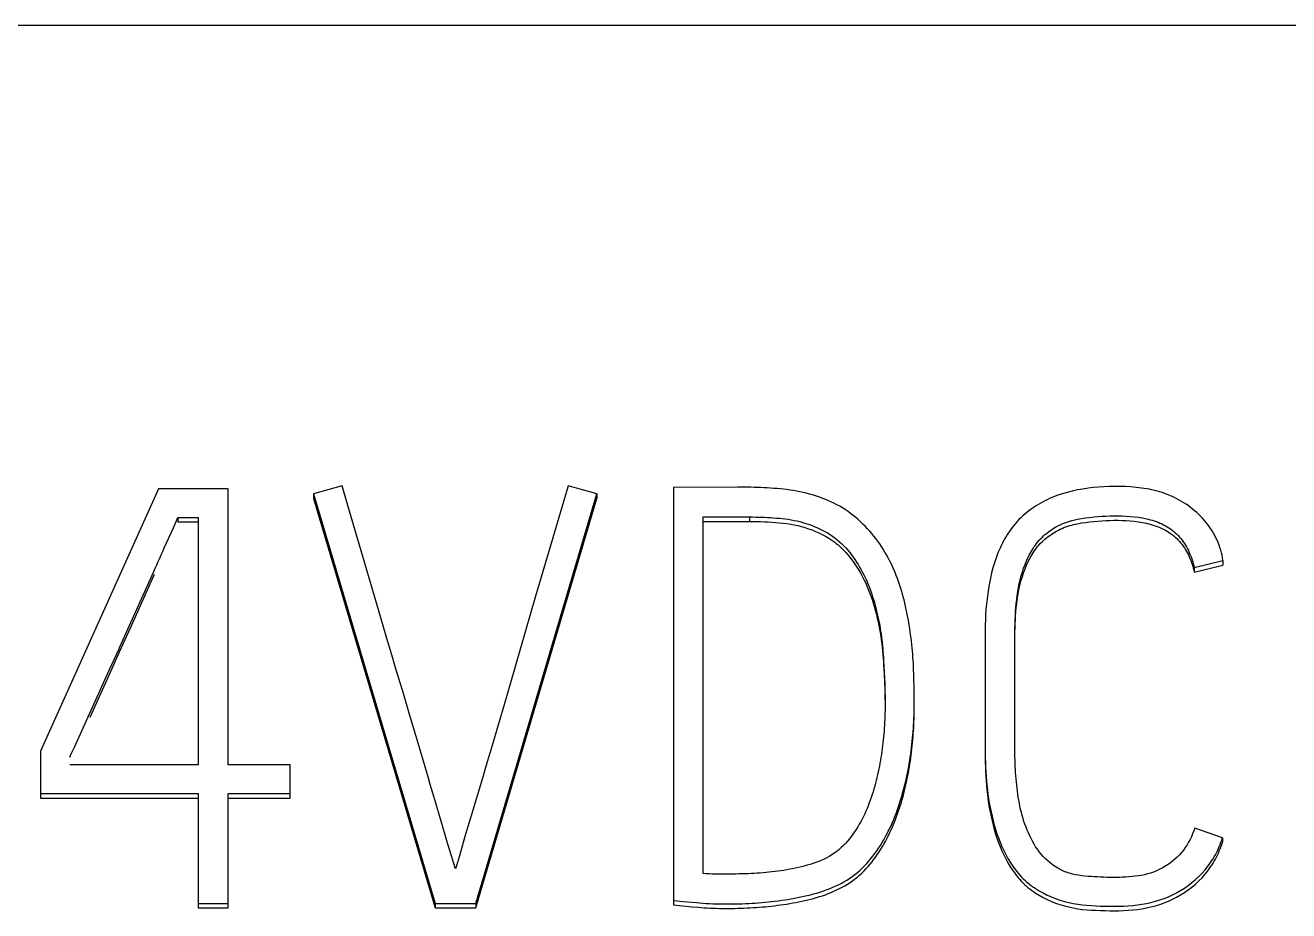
# Model space of a CAD drawing. Extents: x 0 to 594, y 0 to 420.
# Drawn here: x 159.779 to 163.376, y 361.096 to 363.617 of the extents above; entities that cross this region are included whole.
import ezdxf

# ---------------------------------------------------------------- set-up
doc = ezdxf.new("R2010")
doc.units = 0
doc.header["$LTSCALE"] = 32.67
doc.layers.add('20000_FRONT_O', color=7, linetype='CONTINUOUS')
doc.layers.add('20500_FRONT_O_LABELING', color=7, linetype='CONTINUOUS')

msp = doc.modelspace()

# ---------------------------------------------------------------- linework, layer by layer
at = {"layer": '20000_FRONT_O', "color": 7, "linetype": 'CONTINUOUS'}
msp.add_line((149.5696, 363.617), (174.3696, 363.617), dxfattribs=at)
at = {"layer": '20500_FRONT_O_LABELING', "color": 7, "linetype": 'CONTINUOUS'}
for p, q in [((160.1582, 362.2971), (159.822, 361.5504)), ((160.3562, 362.2971), (160.1582, 362.2971)), ((160.3562, 361.5111), (160.3562, 362.2971)), ((160.6808, 362.3053), (160.5992, 362.2824)), ((160.697, 362.2498), (160.6808, 362.3053)), ((161.3249, 362.3053), (161.2808, 362.1576)), ((161.4064, 362.2824), (161.3249, 362.3053)), ((161.8075, 362.302), (161.6245, 362.3004)), ((161.6245, 362.3004), (161.6245, 361.112)), ((160.5992, 362.2824), (160.5992, 362.2697)), ((160.5992, 362.2824), (160.9454, 361.1165)), ((160.5992, 362.2697), (160.9454, 361.1038)), ((160.7733, 361.9909), (160.697, 362.2498)), ((161.0619, 361.1165), (161.4064, 362.2824)), ((161.0619, 361.1038), (161.4064, 362.2697)), ((161.4064, 362.2824), (161.4064, 362.2697)), ((160.2003, 362.1863), (160.2131, 362.2152)), ((160.2131, 362.2152), (160.2131, 362.2025)), ((160.2131, 362.2152), (160.2713, 362.2152)), ((160.2713, 362.2152), (160.2713, 361.5111)), ((161.7093, 361.2016), (161.7093, 362.2169)), ((161.8408, 362.2169), (161.8408, 362.2042)), ((160.2131, 362.2025), (160.2713, 362.2025)), ((161.7093, 362.2042), (161.8408, 362.2042)), ((161.2808, 362.1576), (161.2317, 361.9912)), ((163.1074, 362.0728), (163.189, 362.0924)), ((163.1074, 362.0601), (163.189, 362.0797)), ((163.1074, 362.0728), (163.1074, 362.0601)), ((163.189, 362.0924), (163.189, 362.0797)), ((160.079, 361.9027), (160.1469, 362.054)), ((160.0796, 361.9167), (160.1444, 362.0611)), ((160.8113, 361.8614), (160.7733, 361.9909)), ((161.2317, 361.9912), (161.1885, 361.8433)), ((160.8222, 361.8245), (160.8113, 361.8614)), ((162.5116, 361.8795), (162.5116, 361.5429)), ((162.5965, 361.5596), (162.5964, 361.8795)), ((160.8333, 361.7875), (160.8222, 361.8245)), ((161.1885, 361.8433), (161.1457, 361.6952)), ((159.936, 361.5995), (160.0186, 361.7821)), ((160.8557, 361.7137), (160.8333, 361.7875)), ((162.2228, 361.8081), (162.2238, 361.7914)), ((162.2238, 361.7914), (162.2246, 361.7747)), ((159.9633, 361.6469), (160.021, 361.7748)), ((162.2246, 361.7747), (162.2254, 361.7579)), ((162.2254, 361.7579), (162.226, 361.7412)), ((162.3092, 361.7528), (162.3087, 361.7711)), ((162.3096, 361.7344), (162.3092, 361.7528)), ((160.8722, 361.6583), (160.8557, 361.7137)), ((161.1457, 361.6952), (161.1241, 361.6212)), ((162.3102, 361.6764), (162.3101, 361.6976)), ((161.1241, 361.6212), (161.1079, 361.5657)), ((159.9185, 361.5611), (159.936, 361.5995)), ((159.822, 361.5504), (159.822, 361.4165)), ((161.1079, 361.5657), (161.0915, 361.5103)), ((160.2713, 361.5111), (159.9052, 361.5111)), ((160.5326, 361.5111), (160.3562, 361.5111)), ((160.5326, 361.4165), (160.5326, 361.5111)), ((161.0915, 361.5103), (161.0804, 361.4733)), ((161.0804, 361.4733), (161.0471, 361.3626)), ((159.822, 361.4292), (160.2713, 361.4292)), ((160.2713, 361.4292), (160.2713, 361.1038)), ((160.3562, 361.1038), (160.3562, 361.4292)), ((160.3562, 361.4292), (160.5326, 361.4292)), ((159.822, 361.4165), (160.2713, 361.4165)), ((160.3562, 361.4165), (160.5326, 361.4165)), ((160.9646, 361.3439), (160.9428, 361.4178)), ((161.0471, 361.3626), (161.0362, 361.3257)), ((160.981, 361.2884), (160.9646, 361.3439)), ((161.0362, 361.3257), (161.0308, 361.3072)), ((163.1873, 361.3031), (163.1091, 361.331)), ((160.9921, 361.2515), (160.981, 361.2884)), ((163.1873, 361.3031), (163.1873, 361.2904)), ((161.7944, 361.2), (161.7519, 361.2)), ((160.2713, 361.1165), (160.3562, 361.1165)), ((160.2713, 361.1038), (160.3562, 361.1038)), ((160.9454, 361.1165), (160.9454, 361.1038)), ((160.9454, 361.1165), (161.0619, 361.1165)), ((160.9454, 361.1038), (161.0619, 361.1038)), ((161.0619, 361.1165), (161.0619, 361.1038)), ((161.6523, 361.122), (161.6896, 361.1186)), ((161.6767, 361.107), (161.6941, 361.1055))]:
    msp.add_line(p, q, dxfattribs=at)
for points in [[(161.9566, 362.2935), (161.9474, 362.2947), (161.9381, 362.2958), (161.9288, 362.2967), (161.9195, 362.2976), (161.9102, 362.2983), (161.9009, 362.2989), (161.8916, 362.2995), (161.8822, 362.3), (161.8729, 362.3005), (161.8636, 362.3009), (161.8542, 362.3012), (161.8449, 362.3015), (161.8356, 362.3018), (161.8262, 362.302), (161.8169, 362.302), (161.8075, 362.302)], [(162.3087, 361.7711), (162.3083, 361.7803), (162.3079, 361.7895), (162.3075, 361.7987), (162.3069, 361.8079), (162.3063, 361.817), (162.3056, 361.8262), (162.3048, 361.8354), (162.3039, 361.8445), (162.303, 361.8537), (162.302, 361.8628), (162.3009, 361.8719), (162.2998, 361.881), (162.2986, 361.8902), (162.2973, 361.8993), (162.2958, 361.9083), (162.2943, 361.9174), (162.2927, 361.9265), (162.291, 361.9355), (162.2891, 361.9445), (162.2872, 361.9535), (162.2852, 361.9625), (162.2831, 361.9714), (162.2809, 361.9804), (162.2786, 361.9893), (162.2762, 361.9981), (162.2736, 362.007), (162.271, 362.0158), (162.2682, 362.0246), (162.2652, 362.0333), (162.2621, 362.0419), (162.2588, 362.0505), (162.2553, 362.0591), (162.2516, 362.0675), (162.2478, 362.0759), (162.2439, 362.0843), (162.2398, 362.0925), (162.2355, 362.1007), (162.2311, 362.1088), (162.2265, 362.1168), (162.2217, 362.1247), (162.2167, 362.1325), (162.2116, 362.1402), (162.2062, 362.1477), (162.2007, 362.1551), (162.195, 362.1624), (162.1891, 362.1695), (162.1831, 362.1766), (162.1769, 362.1834), (162.1705, 362.1902), (162.164, 362.1968), (162.1573, 362.2032), (162.1505, 362.2095), (162.1435, 362.2156), (162.1363, 362.2214), (162.1289, 362.2271), (162.1214, 362.2325), (162.1136, 362.2377), (162.1058, 362.2426), (162.0977, 362.2473), (162.0895, 362.2518), (162.0812, 362.256), (162.0728, 362.26), (162.0643, 362.2637), (162.0557, 362.2673), (162.047, 362.2706), (162.0382, 362.2738), (162.0293, 362.2768), (162.0204, 362.2796), (162.0115, 362.2822), (162.0024, 362.2846), (161.9934, 362.2868), (161.9843, 362.2887), (161.9751, 362.2905), (161.9659, 362.2921), (161.9566, 362.2935)], [(163.189, 362.0924), (163.1878, 362.1001), (163.1864, 362.1076), (163.1847, 362.1151), (163.1827, 362.1225), (163.1805, 362.1297), (163.178, 362.1369), (163.1752, 362.144), (163.1722, 362.1509), (163.169, 362.1577), (163.1656, 362.1645), (163.1619, 362.171), (163.158, 362.1775), (163.1539, 362.1839), (163.1496, 362.1901), (163.1451, 362.1961), (163.1404, 362.2021), (163.1355, 362.2079), (163.1304, 362.2135), (163.1252, 362.219), (163.1198, 362.2244), (163.1143, 362.2296), (163.1085, 362.2346), (163.1027, 362.2395), (163.0967, 362.2442), (163.0906, 362.2487), (163.0843, 362.253), (163.0779, 362.2572), (163.0714, 362.2612), (163.0648, 362.265), (163.0581, 362.2686), (163.0513, 362.272), (163.0445, 362.2753), (163.0375, 362.2783), (163.0305, 362.2811), (163.0233, 362.2838), (163.0162, 362.2862), (163.0089, 362.2884), (163.0016, 362.2905), (162.9943, 362.2924), (162.9869, 362.2941), (162.9795, 362.2956), (162.972, 362.297), (162.9569, 362.2993), (162.9417, 362.3011), (162.9265, 362.3023), (162.9112, 362.3032), (162.8958, 362.3036), (162.8805, 362.3036), (162.8653, 362.3034), (162.8501, 362.3028), (162.8349, 362.3018), (162.8198, 362.3004), (162.8048, 362.2986), (162.7898, 362.2964), (162.7749, 362.2937), (162.7601, 362.2904), (162.7453, 362.2867), (162.7308, 362.2824), (162.7164, 362.2775), (162.7093, 362.2748), (162.7022, 362.272), (162.6953, 362.269), (162.6884, 362.2659), (162.6815, 362.2625), (162.6748, 362.259), (162.6682, 362.2554), (162.6616, 362.2515), (162.6552, 362.2475), (162.6489, 362.2433), (162.6427, 362.2389), (162.6366, 362.2344), (162.6306, 362.2297), (162.6248, 362.2249), (162.6192, 362.2199), (162.6137, 362.2147), (162.6083, 362.2093), (162.6032, 362.2039), (162.5982, 362.1982), (162.5934, 362.1924), (162.5887, 362.1865), (162.5843, 362.1804), (162.58, 362.1743), (162.5758, 362.168), (162.5719, 362.1616), (162.5681, 362.1551), (162.5644, 362.1485), (162.5609, 362.1418), (162.5576, 362.1351), (162.5544, 362.1283), (162.5485, 362.1144), (162.5432, 362.1004), (162.5384, 362.0863), (162.5341, 362.0719), (162.5303, 362.0574), (162.527, 362.0429), (162.524, 362.0282), (162.5214, 362.0134), (162.5192, 361.9987), (162.5173, 361.9838), (162.5157, 361.969), (162.5143, 361.9541), (162.5133, 361.9392), (162.5125, 361.9243), (162.512, 361.9094), (162.5117, 361.8945), (162.5116, 361.8795)], [(161.7093, 362.2169), (161.8493, 362.2168), (161.8579, 362.2167), (161.8664, 362.2165), (161.8749, 362.2163), (161.8834, 362.2159), (161.8919, 362.2155), (161.9004, 362.215), (161.9089, 362.2145), (161.9174, 362.2138), (161.9259, 362.2131), (161.9343, 362.2122), (161.9428, 362.2112), (161.9512, 362.2101), (161.9596, 362.2088), (161.968, 362.2072), (161.9763, 362.2055), (161.9846, 362.2035), (161.9928, 362.2012), (162.0009, 362.1987), (162.009, 362.1961), (162.017, 362.1932), (162.0249, 362.1901), (162.0328, 362.1868), (162.0405, 362.1833), (162.0482, 362.1796), (162.0557, 362.1756), (162.063, 362.1714), (162.0702, 362.1669), (162.0773, 362.1621), (162.0841, 362.1571), (162.0908, 362.1519), (162.0972, 362.1464), (162.1034, 362.1407), (162.1094, 362.1347), (162.1152, 362.1285), (162.1208, 362.1222), (162.1262, 362.1157), (162.1313, 362.109), (162.1363, 362.1022), (162.1411, 362.0953), (162.1457, 362.0882), (162.1502, 362.0811), (162.1545, 362.0738), (162.1586, 362.0665), (162.1626, 362.0591), (162.1665, 362.0516), (162.1702, 362.0441), (162.1737, 362.0365), (162.1771, 362.0288), (162.1803, 362.021), (162.1833, 362.0132), (162.1862, 362.0053), (162.189, 361.9974), (162.1916, 361.9894), (162.1941, 361.9814), (162.1965, 361.9733), (162.1988, 361.9653), (162.2009, 361.9572), (162.203, 361.949), (162.2049, 361.9409), (162.2068, 361.9327), (162.2085, 361.9245), (162.2101, 361.9163), (162.2117, 361.908), (162.2131, 361.8998), (162.2144, 361.8915), (162.2156, 361.8832), (162.2167, 361.8749), (162.2177, 361.8666), (162.2186, 361.8582), (162.2195, 361.8499), (162.2203, 361.8416), (162.221, 361.8332), (162.2216, 361.8249), (162.2222, 361.8165), (162.2228, 361.8081)], [(162.5964, 361.8795), (162.5965, 361.8909), (162.5967, 361.9023), (162.597, 361.9137), (162.5974, 361.9251), (162.598, 361.9365), (162.5987, 361.9479), (162.5996, 361.9592), (162.6006, 361.9706), (162.6019, 361.9819), (162.6033, 361.9932), (162.605, 362.0045), (162.607, 362.0157), (162.6092, 362.0269), (162.6118, 362.038), (162.6146, 362.0491), (162.6179, 362.06), (162.6215, 362.0709), (162.6254, 362.0816), (162.6298, 362.0921), (162.6346, 362.1025), (162.6371, 362.1077), (162.6398, 362.1127), (162.6426, 362.1177), (162.6455, 362.1226), (162.6486, 362.1275), (162.6517, 362.1323), (162.6551, 362.1369), (162.6585, 362.1415), (162.6621, 362.146), (162.6659, 362.1503), (162.6698, 362.1546), (162.6738, 362.1587), (162.6779, 362.1627), (162.6822, 362.1665), (162.6866, 362.1702), (162.6911, 362.1738), (162.6958, 362.1772), (162.7005, 362.1805), (162.7054, 362.1837), (162.7103, 362.1866), (162.7153, 362.1895), (162.7205, 362.1922), (162.7257, 362.1947), (162.7309, 362.197), (162.7363, 362.1992), (162.7417, 362.2012), (162.7472, 362.2031), (162.7527, 362.2048), (162.7583, 362.2063), (162.7639, 362.2078), (162.7752, 362.2103), (162.7866, 362.2124), (162.798, 362.2141), (162.8095, 362.2157), (162.821, 362.217), (162.8326, 362.218), (162.8441, 362.2189), (162.8557, 362.2195), (162.8672, 362.2199), (162.8788, 362.2201), (162.8904, 362.2201), (162.902, 362.2199), (162.9136, 362.2194), (162.9251, 362.2186), (162.9367, 362.2175), (162.9482, 362.216), (162.9596, 362.2141), (162.971, 362.2118), (162.9766, 362.2104), (162.9822, 362.209), (162.9878, 362.2074), (162.9933, 362.2056), (162.9988, 362.2037), (163.0042, 362.2017), (163.0096, 362.1995), (163.0149, 362.1971), (163.0201, 362.1946), (163.0252, 362.1919), (163.0302, 362.189), (163.0351, 362.186), (163.0399, 362.1827), (163.0445, 362.1793), (163.049, 362.1757), (163.0533, 362.1719), (163.0575, 362.1679), (163.0616, 362.1638), (163.0655, 362.1596), (163.0692, 362.1552), (163.0727, 362.1507), (163.0761, 362.146), (163.0793, 362.1413), (163.0823, 362.1364), (163.0852, 362.1315), (163.0879, 362.1264), (163.0905, 362.1213), (163.093, 362.1161), (163.0952, 362.1108), (163.0974, 362.1055), (163.0994, 362.1001), (163.1012, 362.0947), (163.103, 362.0892), (163.1046, 362.0838), (163.106, 362.0783), (163.1074, 362.0728)], [(160.1444, 362.0611), (160.1487, 362.0707), (160.153, 362.0803), (160.1573, 362.09), (160.1616, 362.0996), (160.1659, 362.1092), (160.1702, 362.1189), (160.1745, 362.1285), (160.2003, 362.1863)], [(161.8408, 362.2042), (161.8515, 362.2041), (161.8621, 362.2039), (161.8727, 362.2036), (161.8833, 362.2032), (161.894, 362.2027), (161.9046, 362.2021), (161.9152, 362.2013), (161.9258, 362.2004), (161.9364, 362.1993), (161.9469, 362.198), (161.9574, 362.1964), (161.9679, 362.1945), (161.9783, 362.1923), (161.9886, 362.1897), (161.9988, 362.1867), (162.0089, 362.1834), (162.0189, 362.1798), (162.0287, 362.1759), (162.0385, 362.1716), (162.048, 362.167), (162.0574, 362.1619), (162.0665, 362.1565), (162.0754, 362.1507), (162.084, 362.1446), (162.0881, 362.1413), (162.0922, 362.138), (162.1002, 362.131), (162.1078, 362.1237), (162.1151, 362.116), (162.122, 362.108), (162.1286, 362.0998), (162.1349, 362.0914), (162.1409, 362.0828), (162.1467, 362.074), (162.1522, 362.065), (162.1575, 362.0559), (162.1625, 362.0467), (162.1673, 362.0373), (162.1718, 362.0279), (162.1761, 362.0183), (162.1801, 362.0086), (162.1839, 361.9988), (162.1875, 361.989), (162.1909, 361.979), (162.194, 361.969), (162.197, 361.959), (162.1998, 361.9489), (162.2024, 361.9387), (162.2048, 361.9286), (162.2071, 361.9183), (162.2093, 361.9081), (162.2112, 361.8978), (162.213, 361.8875), (162.2146, 361.8771), (162.2161, 361.8668), (162.2174, 361.8564), (162.2186, 361.846), (162.2196, 361.8356), (162.2206, 361.8252), (162.2214, 361.8147), (162.2222, 361.8043), (162.2229, 361.7938), (162.2235, 361.7834), (162.2241, 361.773), (162.2246, 361.7625), (162.2251, 361.7521), (162.2255, 361.7416), (162.2259, 361.7311), (162.2263, 361.7207), (162.2265, 361.7102), (162.2267, 361.6998), (162.2269, 361.6893)], [(162.5964, 361.8668), (162.5965, 361.8782), (162.5967, 361.8896), (162.597, 361.901), (162.5974, 361.9124), (162.598, 361.9238), (162.5987, 361.9352), (162.5996, 361.9465), (162.6006, 361.9579), (162.6019, 361.9692), (162.6033, 361.9805), (162.605, 361.9918), (162.607, 362.003), (162.6092, 362.0142), (162.6118, 362.0253), (162.6146, 362.0364), (162.6179, 362.0473), (162.6215, 362.0582), (162.6254, 362.0689), (162.6298, 362.0794), (162.6346, 362.0898), (162.6371, 362.095), (162.6398, 362.1), (162.6426, 362.105), (162.6455, 362.1099), (162.6486, 362.1148), (162.6517, 362.1196), (162.6551, 362.1242), (162.6585, 362.1288), (162.6621, 362.1333), (162.6659, 362.1376), (162.6698, 362.1419), (162.6738, 362.146), (162.6779, 362.15), (162.6822, 362.1538), (162.6866, 362.1575), (162.6911, 362.1611), (162.6958, 362.1645), (162.7005, 362.1678), (162.7054, 362.1709), (162.7103, 362.1739), (162.7153, 362.1768), (162.7205, 362.1795), (162.7257, 362.182), (162.7309, 362.1843), (162.7363, 362.1865), (162.7417, 362.1885), (162.7472, 362.1904), (162.7527, 362.1921), (162.7583, 362.1936), (162.7639, 362.1951), (162.7752, 362.1976), (162.7866, 362.1997), (162.798, 362.2014), (162.8095, 362.203), (162.821, 362.2043), (162.8326, 362.2053), (162.8441, 362.2062), (162.8557, 362.2068), (162.8672, 362.2072), (162.8788, 362.2074), (162.8904, 362.2074), (162.902, 362.2072), (162.9136, 362.2067), (162.9251, 362.2059), (162.9367, 362.2048), (162.9482, 362.2033), (162.9596, 362.2014), (162.971, 362.1991), (162.9766, 362.1977), (162.9822, 362.1963), (162.9878, 362.1947), (162.9933, 362.1929), (162.9988, 362.191), (163.0042, 362.189), (163.0096, 362.1868), (163.0149, 362.1844), (163.0201, 362.1819), (163.0252, 362.1792), (163.0302, 362.1763), (163.0351, 362.1733), (163.0399, 362.17), (163.0445, 362.1666), (163.049, 362.163), (163.0533, 362.1592), (163.0575, 362.1552), (163.0616, 362.1511), (163.0655, 362.1469), (163.0692, 362.1425), (163.0727, 362.138), (163.0761, 362.1333), (163.0793, 362.1286), (163.0823, 362.1237), (163.0852, 362.1188), (163.0879, 362.1137), (163.0905, 362.1086), (163.093, 362.1034), (163.0952, 362.0981), (163.0974, 362.0928), (163.0994, 362.0874), (163.1012, 362.082), (163.103, 362.0765), (163.1046, 362.0711), (163.106, 362.0656), (163.1074, 362.0601)], [(160.0186, 361.7821), (160.0447, 361.8398), (160.0491, 361.8494), (160.0796, 361.9167)], [(160.021, 361.7748), (160.0474, 361.8329), (160.079, 361.9027)], [(162.226, 361.7412), (162.2265, 361.7245), (162.2267, 361.7161), (162.2268, 361.7077), (162.2269, 361.6993), (162.227, 361.6909), (162.227, 361.6826), (162.2269, 361.6742), (162.2268, 361.6658), (162.2266, 361.6574), (162.2263, 361.6491), (162.226, 361.6407), (162.2256, 361.6323), (162.2251, 361.624), (162.2246, 361.6156), (162.2239, 361.6072), (162.2232, 361.5989), (162.2225, 361.5906), (162.2216, 361.5822), (162.2207, 361.5739), (162.2198, 361.5656), (162.2187, 361.5573), (162.2176, 361.549), (162.2164, 361.5407), (162.2151, 361.5324), (162.2137, 361.5241), (162.2123, 361.5158), (162.2108, 361.5076), (162.2091, 361.4994), (162.2074, 361.4912), (162.2056, 361.483), (162.2037, 361.4748), (162.2017, 361.4667), (162.1996, 361.4586), (162.1974, 361.4505), (162.1951, 361.4424), (162.1927, 361.4344), (162.1901, 361.4264), (162.1875, 361.4184), (162.1848, 361.4105), (162.1819, 361.4026), (162.1789, 361.3947), (162.1757, 361.387), (162.1724, 361.3792), (162.169, 361.3716), (162.1654, 361.364), (162.1616, 361.3565), (162.1576, 361.3491), (162.1535, 361.3417), (162.1492, 361.3345), (162.1448, 361.3273), (162.1402, 361.3203), (162.1354, 361.3134), (162.1304, 361.3066), (162.1252, 361.2999), (162.1197, 361.2935), (162.1141, 361.2872), (162.1082, 361.2811), (162.1021, 361.2753), (162.0958, 361.2697), (162.0892, 361.2643), (162.0824, 361.2593), (162.0754, 361.2545), (162.0681, 361.25), (162.0607, 361.2459), (162.0531, 361.2422), (162.0453, 361.2388), (162.0374, 361.2358), (162.0294, 361.2329), (162.0213, 361.2301), (162.0132, 361.2275), (162.0051, 361.2251), (161.9969, 361.2229), (161.9886, 361.2208), (161.9803, 361.2188), (161.972, 361.217), (161.9637, 361.2152), (161.9554, 361.2136), (161.947, 361.2121), (161.9386, 361.2106), (161.9302, 361.2093), (161.9218, 361.2081), (161.9133, 361.2069), (161.9049, 361.2059), (161.8964, 361.205), (161.888, 361.2041), (161.8795, 361.2033), (161.871, 361.2027), (161.8625, 361.2021), (161.854, 361.2016), (161.8455, 361.2012), (161.837, 361.2009), (161.8285, 361.2006), (161.82, 361.2004), (161.8115, 361.2002), (161.8029, 361.2001), (161.7944, 361.2)], [(162.3101, 361.6976), (162.3101, 361.7068), (162.3099, 361.716), (162.3096, 361.7344)], [(161.6896, 361.1186), (161.6989, 361.1178), (161.7082, 361.1171), (161.7175, 361.1165), (161.7268, 361.116), (161.7362, 361.1156), (161.7455, 361.1153), (161.7548, 361.1151), (161.7642, 361.1149), (161.7735, 361.1148), (161.7829, 361.1148), (161.7922, 361.1149), (161.8015, 361.115), (161.8109, 361.1152), (161.8202, 361.1155), (161.8295, 361.1159), (161.8389, 361.1164), (161.8482, 361.1169), (161.8575, 361.1174), (161.8668, 361.1181), (161.8761, 361.1188), (161.8855, 361.1197), (161.8947, 361.1206), (161.904, 361.1216), (161.9133, 361.1227), (161.9226, 361.1239), (161.9318, 361.1252), (161.9411, 361.1265), (161.9503, 361.128), (161.9595, 361.1295), (161.9687, 361.1312), (161.9778, 361.133), (161.987, 361.1349), (161.9961, 361.1368), (162.0052, 361.1389), (162.0143, 361.1411), (162.0233, 361.1435), (162.0323, 361.146), (162.0412, 361.1487), (162.0501, 361.1516), (162.0589, 361.1547), (162.0676, 361.1581), (162.0762, 361.1616), (162.0847, 361.1653), (162.0932, 361.1693), (162.1015, 361.1735), (162.1097, 361.1779), (162.1177, 361.1826), (162.1256, 361.1876), (162.1333, 361.1928), (162.1408, 361.1983), (162.148, 361.2042), (162.155, 361.2102), (162.1618, 361.2165), (162.1684, 361.2231), (162.1748, 361.2298), (162.1809, 361.2368), (162.1868, 361.2439), (162.1925, 361.2512), (162.1981, 361.2586), (162.2034, 361.2661), (162.2086, 361.2738), (162.2135, 361.2816), (162.2184, 361.2894), (162.2231, 361.2974), (162.2276, 361.3054), (162.232, 361.3136), (162.2362, 361.3218), (162.2403, 361.3301), (162.2442, 361.3384), (162.2479, 361.3468), (162.2515, 361.3553), (162.2549, 361.3639), (162.2583, 361.3725), (162.2614, 361.3811), (162.2645, 361.3898), (162.2674, 361.3985), (162.2702, 361.4073), (162.2729, 361.4161), (162.2755, 361.4249), (162.278, 361.4338), (162.2804, 361.4426), (162.2827, 361.4516), (162.2849, 361.4605), (162.287, 361.4695), (162.289, 361.4784), (162.2908, 361.4874), (162.2926, 361.4965), (162.2943, 361.5055), (162.2958, 361.5146), (162.2973, 361.5237), (162.2987, 361.5327), (162.3, 361.5418), (162.3012, 361.551), (162.3024, 361.5601), (162.3034, 361.5692), (162.3044, 361.5783), (162.3053, 361.5875), (162.3062, 361.5967), (162.3069, 361.6058), (162.3076, 361.615), (162.3082, 361.6241), (162.3088, 361.6333), (162.3092, 361.6425), (162.3096, 361.6517), (162.3098, 361.6609), (162.31, 361.6701), (162.3101, 361.6793), (162.3102, 361.6884)], [(161.6941, 361.1055), (161.7028, 361.1048), (161.7115, 361.1042), (161.7202, 361.1037), (161.7289, 361.1032), (161.7377, 361.1029), (161.7464, 361.1026), (161.7551, 361.1024), (161.7639, 361.1022), (161.7726, 361.1022), (161.7814, 361.1021), (161.7901, 361.1022), (161.7988, 361.1023), (161.8076, 361.1025), (161.8163, 361.1027), (161.825, 361.103), (161.8338, 361.1034), (161.8425, 361.1038), (161.8512, 361.1043), (161.8599, 361.1049), (161.8687, 361.1055), (161.8774, 361.1063), (161.8861, 361.107), (161.8948, 361.1079), (161.9034, 361.1088), (161.9121, 361.1099), (161.9208, 361.111), (161.9295, 361.1121), (161.9381, 361.1134), (161.9467, 361.1147), (161.9554, 361.1161), (161.964, 361.1176), (161.9725, 361.1192), (161.9811, 361.1209), (161.9897, 361.1227), (161.9982, 361.1246), (162.0067, 361.1266), (162.0152, 361.1286), (162.0236, 361.1308), (162.032, 361.1332), (162.0404, 361.1357), (162.0487, 361.1384), (162.0569, 361.1413), (162.0651, 361.1444), (162.0732, 361.1476), (162.0812, 361.1511), (162.0891, 361.1547), (162.097, 361.1585), (162.1047, 361.1625), (162.1123, 361.1667), (162.1198, 361.1712), (162.1271, 361.1759), (162.1343, 361.1808), (162.1413, 361.186), (162.148, 361.1915), (162.1546, 361.1971), (162.161, 361.203), (162.1672, 361.2091), (162.1732, 361.2154), (162.179, 361.2218), (162.1846, 361.2284), (162.19, 361.2352), (162.1953, 361.2421), (162.2003, 361.2491), (162.2053, 361.2562), (162.21, 361.2634), (162.2147, 361.2707), (162.2192, 361.2781), (162.2235, 361.2855), (162.2278, 361.293), (162.2318, 361.3006), (162.2358, 361.3083), (162.2396, 361.3161), (162.2433, 361.3239), (162.2468, 361.3317), (162.2503, 361.3396), (162.2535, 361.3476), (162.2567, 361.3556), (162.2597, 361.3637), (162.2626, 361.3718), (162.2655, 361.3799), (162.2682, 361.3881), (162.2708, 361.3963), (162.2733, 361.4046), (162.2757, 361.4128), (162.2781, 361.4211), (162.2803, 361.4294), (162.2824, 361.4378), (162.2845, 361.4461), (162.2865, 361.4545), (162.2884, 361.4629), (162.2901, 361.4713), (162.2918, 361.4797), (162.2934, 361.4882), (162.2949, 361.4967), (162.2964, 361.5052), (162.2977, 361.5136), (162.299, 361.5222), (162.3002, 361.5307), (162.3013, 361.5392), (162.3024, 361.5477), (162.3034, 361.5563), (162.3043, 361.5648), (162.3052, 361.5734), (162.306, 361.5819), (162.3067, 361.5905), (162.3074, 361.5991), (162.308, 361.6077), (162.3085, 361.6162), (162.309, 361.6248), (162.3093, 361.6334), (162.3097, 361.642), (162.3099, 361.6506), (162.31, 361.6592), (162.3101, 361.6678), (162.3102, 361.6764)], [(160.9265, 361.4733), (160.9048, 361.5473), (160.8722, 361.6583)], [(159.9052, 361.5324), (159.9097, 361.5419), (159.9185, 361.5611)], [(162.5116, 361.5556), (162.5118, 361.5427), (162.5121, 361.5299), (162.5125, 361.5171), (162.5131, 361.5043), (162.5138, 361.4914), (162.5146, 361.4786), (162.5156, 361.4658), (162.5169, 361.453), (162.5183, 361.4403), (162.5199, 361.4275), (162.5217, 361.4148), (162.5238, 361.4021), (162.5261, 361.3895), (162.5287, 361.3769), (162.5315, 361.3644), (162.5346, 361.3519), (162.538, 361.3395), (162.5416, 361.3272), (162.5456, 361.3149), (162.5498, 361.3028), (162.5544, 361.2908), (162.5594, 361.2789), (162.5648, 361.2672), (162.5706, 361.2557), (162.5768, 361.2444), (162.5835, 361.2334), (162.5906, 361.2226), (162.5982, 361.2122), (162.6063, 361.2021), (162.6105, 361.1972), (162.6149, 361.1925), (162.6194, 361.1878), (162.6241, 361.1833), (162.6289, 361.179), (162.6339, 361.1748), (162.6389, 361.1707), (162.6441, 361.1668), (162.6494, 361.1631), (162.6548, 361.1595), (162.6659, 361.1526), (162.6772, 361.1462), (162.6888, 361.1403), (162.7006, 361.1349), (162.7127, 361.1301), (162.725, 361.1259), (162.7375, 361.1222), (162.7501, 361.1189), (162.7629, 361.1162), (162.7757, 361.1139), (162.7887, 361.1122), (162.8017, 361.111), (162.8147, 361.1102), (162.8277, 361.1095), (162.8407, 361.109), (162.8538, 361.1086), (162.8668, 361.1084), (162.8799, 361.1083), (162.893, 361.1084), (162.9061, 361.1089), (162.9192, 361.1096), (162.9323, 361.1107), (162.9453, 361.1122), (162.9583, 361.1141), (162.9712, 361.1164), (162.984, 361.1191), (162.9967, 361.1224), (163.0092, 361.1262), (163.0216, 361.1305), (163.0337, 361.1353), (163.0456, 361.1408), (163.0572, 361.1467), (163.0686, 361.1532), (163.0797, 361.1602), (163.0904, 361.1677), (163.1008, 361.1757), (163.1108, 361.1842), (163.1203, 361.193), (163.1295, 361.2024), (163.1381, 361.2121), (163.1463, 361.2222), (163.1502, 361.2275), (163.1539, 361.2328), (163.1575, 361.2382), (163.161, 361.2437), (163.1643, 361.2492), (163.1675, 361.2549), (163.1705, 361.2607), (163.1734, 361.2665), (163.1762, 361.2724), (163.1787, 361.2784), (163.1811, 361.2845), (163.1833, 361.2906), (163.1854, 361.2968), (163.1873, 361.3031)], [(162.5116, 361.5429), (162.5118, 361.53), (162.5121, 361.5172), (162.5125, 361.5044), (162.5131, 361.4916), (162.5138, 361.4787), (162.5146, 361.4659), (162.5156, 361.4531), (162.5169, 361.4403), (162.5183, 361.4276), (162.5199, 361.4148), (162.5217, 361.4021), (162.5238, 361.3894), (162.5261, 361.3768), (162.5287, 361.3642), (162.5315, 361.3517), (162.5346, 361.3392), (162.538, 361.3268), (162.5416, 361.3145), (162.5456, 361.3022), (162.5498, 361.2901), (162.5544, 361.2781), (162.5594, 361.2662), (162.5648, 361.2545), (162.5706, 361.243), (162.5768, 361.2317), (162.5835, 361.2207), (162.5906, 361.2099), (162.5982, 361.1995), (162.6063, 361.1894), (162.6105, 361.1845), (162.6149, 361.1798), (162.6194, 361.1751), (162.6241, 361.1706), (162.6289, 361.1663), (162.6339, 361.1621), (162.6389, 361.158), (162.6441, 361.1541), (162.6494, 361.1504), (162.6548, 361.1468), (162.6659, 361.1399), (162.6772, 361.1335), (162.6888, 361.1276), (162.7006, 361.1222), (162.7127, 361.1174), (162.725, 361.1132), (162.7375, 361.1095), (162.7501, 361.1062), (162.7629, 361.1035), (162.7757, 361.1012), (162.7887, 361.0995), (162.8017, 361.0983), (162.8147, 361.0975), (162.8277, 361.0968), (162.8407, 361.0963), (162.8538, 361.0959), (162.8668, 361.0957), (162.8799, 361.0956), (162.893, 361.0957), (162.9061, 361.0962), (162.9192, 361.0969), (162.9323, 361.098), (162.9453, 361.0995), (162.9583, 361.1014), (162.9712, 361.1037), (162.984, 361.1064), (162.9967, 361.1097), (163.0092, 361.1135), (163.0216, 361.1178), (163.0337, 361.1226), (163.0456, 361.1281), (163.0572, 361.134), (163.0686, 361.1405), (163.0797, 361.1475), (163.0904, 361.155), (163.1008, 361.163), (163.1108, 361.1715), (163.1203, 361.1803), (163.1295, 361.1897), (163.1381, 361.1994), (163.1463, 361.2095), (163.1502, 361.2148), (163.1539, 361.2201), (163.1575, 361.2255), (163.161, 361.231), (163.1643, 361.2365), (163.1675, 361.2422), (163.1705, 361.248), (163.1734, 361.2538), (163.1762, 361.2597), (163.1787, 361.2657), (163.1811, 361.2718), (163.1833, 361.2779), (163.1854, 361.2841), (163.1873, 361.2904)], [(163.1091, 361.331), (163.106, 361.3227), (163.1027, 361.3145), (163.0992, 361.3064), (163.0953, 361.2984), (163.0912, 361.2906), (163.0867, 361.2829), (163.0818, 361.2755), (163.0766, 361.2683), (163.071, 361.2614), (163.065, 361.2548), (163.0587, 361.2485), (163.0522, 361.2425), (163.0454, 361.2367), (163.0383, 361.2313), (163.0311, 361.2261), (163.0235, 361.2213), (163.0158, 361.2169), (163.0078, 361.2128), (162.9997, 361.2091), (162.9913, 361.2058), (162.9829, 361.2028), (162.9743, 361.2002), (162.9656, 361.198), (162.9569, 361.1962), (162.948, 361.1948), (162.9391, 361.1936), (162.9302, 361.1927), (162.9213, 361.1919), (162.9123, 361.1912), (162.9034, 361.1907), (162.8944, 361.1904), (162.8855, 361.1902), (162.8765, 361.1901), (162.8675, 361.1902), (162.8586, 361.1904), (162.8496, 361.1907), (162.8406, 361.1912), (162.8317, 361.1917), (162.8227, 361.1922), (162.8138, 361.1928), (162.8049, 361.1935), (162.7959, 361.1943), (162.787, 361.1952), (162.7781, 361.1964), (162.7693, 361.198), (162.7605, 361.1999), (162.7518, 361.2022), (162.7476, 361.2036), (162.7434, 361.2051), (162.7392, 361.2067), (162.7351, 361.2085), (162.727, 361.2123), (162.7191, 361.2166), (162.7114, 361.2212), (162.704, 361.2262), (162.6969, 361.2316), (162.69, 361.2373), (162.6835, 361.2433), (162.6773, 361.2497), (162.6714, 361.2564), (162.6658, 361.2633), (162.6606, 361.2705), (162.6557, 361.2779), (162.6511, 361.2855), (162.6467, 361.2932), (162.6426, 361.301), (162.6387, 361.309), (162.635, 361.3171), (162.6316, 361.3252), (162.6283, 361.3334), (162.6253, 361.3417), (162.6224, 361.3501), (162.6198, 361.3585), (162.6173, 361.367), (162.6151, 361.3756), (162.613, 361.3842), (162.6111, 361.3928), (162.6093, 361.4015), (162.6077, 361.4101), (162.6063, 361.4189), (162.6049, 361.4276), (162.6037, 361.4363), (162.6027, 361.4451), (162.6017, 361.4539), (162.6008, 361.4626), (162.6001, 361.4714), (162.5994, 361.4802), (162.5988, 361.4891), (162.5983, 361.4979), (162.5978, 361.5067), (162.5974, 361.5155), (162.5971, 361.5243), (162.5969, 361.5331), (162.5967, 361.5419), (162.5965, 361.5508), (162.5965, 361.5596)], [(160.9428, 361.4178), (160.9319, 361.4548), (160.9265, 361.4733)], [(161.0308, 361.3072), (161.0148, 361.2516), (161.0094, 361.2331), (161.0037, 361.2147)], [(161.0037, 361.2147), (160.9978, 361.2331), (160.9921, 361.2515)], [(161.7519, 361.2), (161.7433, 361.2), (161.7348, 361.2001), (161.7263, 361.2004), (161.7178, 361.2009), (161.7093, 361.2016)], [(161.6245, 361.1247), (161.6338, 361.1237), (161.6523, 361.122)], [(161.6245, 361.112), (161.6332, 361.1111), (161.6767, 361.107)]]:
    msp.add_lwpolyline(points, dxfattribs=at)

doc.saveas('drawing.dxf')
